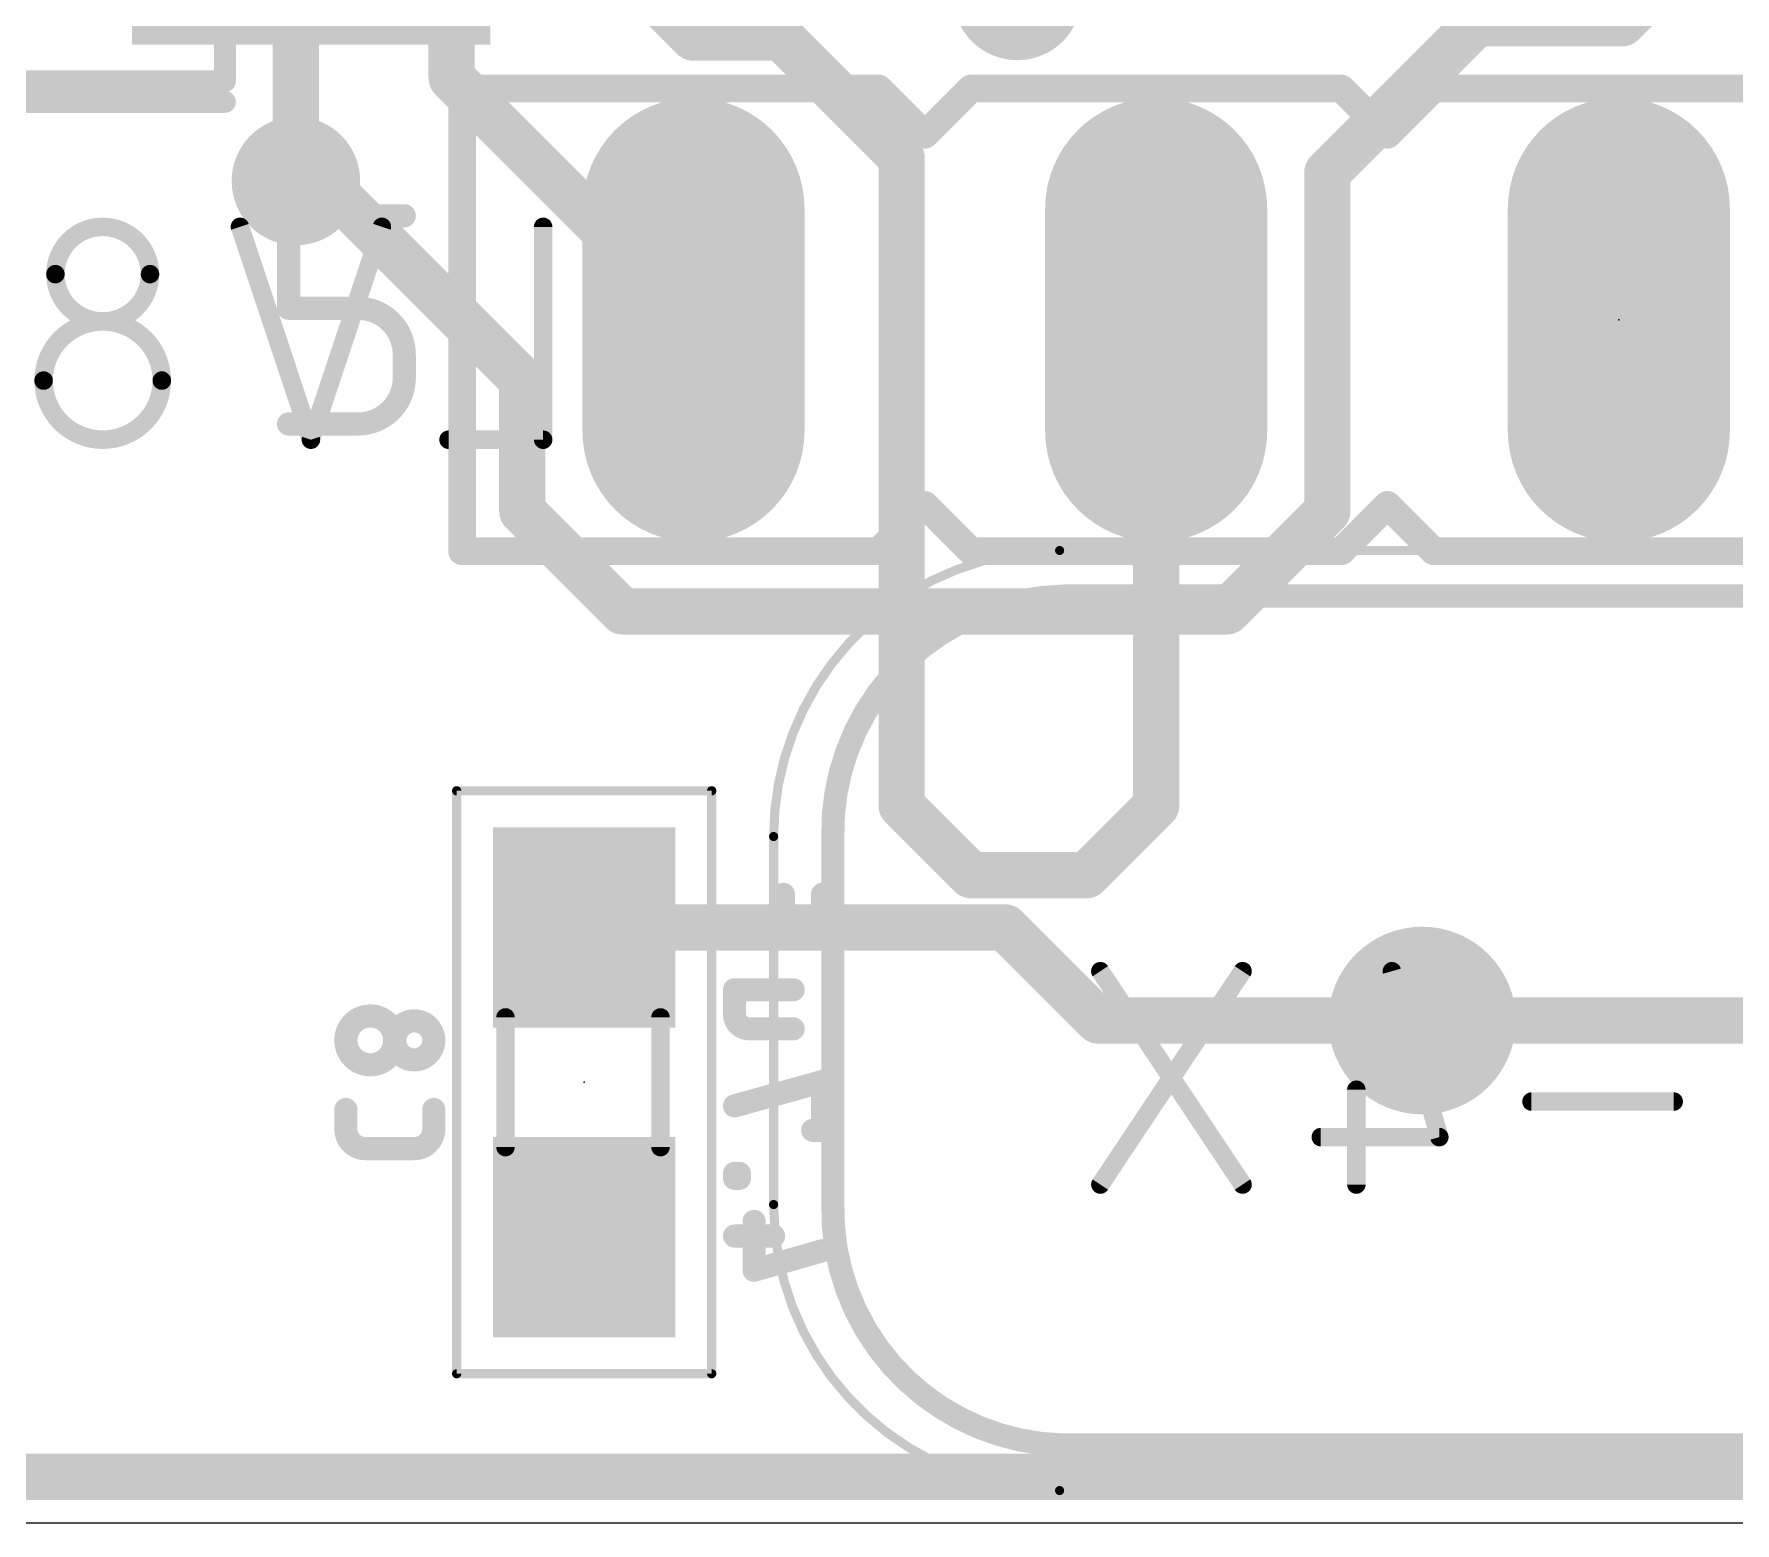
# Model space of a CAD drawing. Extents: x 0 to 1.42, y 0 to 1.2.
# Drawn here: x 0.6675 to 1.0351, y 0 to 0.3218 of the extents above; entities that cross this region are included whole.
import ezdxf

# ---------------------------------------------------------------- set-up
doc = ezdxf.new("R2010")
doc.units = 0
for name, color, linetype in [('1', 12, 'CONTINUOUS'), ('16', 132, 'CONTINUOUS'), ('17', 110, 'CONTINUOUS'), ('18', 110, 'CONTINUOUS'), ('20', 31, 'CONTINUOUS'), ('21', 253, 'CONTINUOUS'), ('22', 253, 'CONTINUOUS'), ('23', 53, 'CONTINUOUS'), ('24', 53, 'CONTINUOUS'), ('26', 253, 'CONTINUOUS'), ('28', 253, 'CONTINUOUS'), ('40', 132, 'CONTINUOUS'), ('51', 253, 'CONTINUOUS'), ('52', 253, 'CONTINUOUS')]:
    doc.layers.add(name, color=color, linetype=linetype)

# ---------------------------------------------------------------- blocks, each defined once
blk = doc.blocks.new('RECT')
blk.add_solid([(-0.5, -0.5), (0.5, -0.5), (-0.5, 0.5), (0.5, 0.5)])
blk = doc.blocks.new('LONGP100')
at = {"const_width": 1}
blk.add_lwpolyline([(-0.5, 0), (0.5, 0)], dxfattribs=at)
at = {"const_width": 0.5}
for points in [[(-0.5, 0.25, 1), (-0.5, -0.25)], [(0.5, -0.25, 1), (0.5, 0.25)]]:
    blk.add_lwpolyline(points, format="xyb", dxfattribs=at)
blk = doc.blocks.new('ROUNDP')
at = {"const_width": 0.5}
blk.add_lwpolyline([(0, -0.25, 1), (0, 0.25, 1), (0, -0.25)], format="xyb", dxfattribs=at)
blk = doc.blocks.new('ROUNDV')
at = {"const_width": 0.5}
blk.add_lwpolyline([(0, -0.25, 1), (0, 0.25, 1), (0, -0.25)], format="xyb", dxfattribs=at)

msp = doc.modelspace()

# ---------------------------------------------------------------- linework, layer by layer
at = {"layer": '1', "const_width": 0.01}
for points in [[(0.757732, 0.440759), (0.757732, 0.312268)], [(0.724079, 0.29), (0.724079, 0.373244)], [(0.81, 0.321), (0.80311, 0.32789)], [(0.829, 0.321), (0.81, 0.321)], [(0.829, 0.321), (0.855, 0.295)], [(0.757732, 0.312268), (0.81, 0.26)], [(0.855, 0.295), (0.855, 0.155)], [(0.91, 0.155), (0.91, 0.26)], [(0.855, 0.155), (0.87, 0.14)], [(0.895, 0.14), (0.91, 0.155)], [(0.87, 0.14), (0.895, 0.14)], [(0.01, 0.01), (1.39, 0.01)]]:
    msp.add_lwpolyline(points, dxfattribs=at)
at = {"layer": '1', "const_width": 0.005}
for points in [[(0.81, 0.3235, 1), (0.81, 0.3185)], [(0.808232, 0.319232, 1), (0.811768, 0.322768)], [(0.830768, 0.322768, 1), (0.827232, 0.319232)], [(0.829, 0.3185, 1), (0.829, 0.3235)], [(0.7595, 0.314035, 1), (0.755965, 0.3105)], [(0.755232, 0.312268, 1), (0.760232, 0.312268)], [(0.8575, 0.295, 1), (0.8525, 0.295)], [(0.853232, 0.293232, 1), (0.856768, 0.296768)], [(0.721579, 0.29, 1), (0.726579, 0.29)], [(0.9125, 0.26, 1), (0.9075, 0.26)], [(0.808232, 0.258232, 1), (0.811768, 0.261768)], [(0.856768, 0.156768, 1), (0.853232, 0.153232)], [(0.911768, 0.153232, 1), (0.908232, 0.156768)], [(0.8525, 0.155, 1), (0.8575, 0.155)], [(0.9075, 0.155, 1), (0.9125, 0.155)], [(0.87, 0.1425, 1), (0.87, 0.1375)], [(0.868232, 0.138232, 1), (0.871768, 0.141768)], [(0.893232, 0.141768, 1), (0.896768, 0.138232)], [(0.895, 0.1375, 1), (0.895, 0.1425)]]:
    msp.add_lwpolyline(points, format="xyb", dxfattribs=at)
at = {"layer": '16', "const_width": 0.01}
for points in [[(1.02589, 0.339276), (1.010724, 0.32411)], [(0.979276, 0.32411), (0.947, 0.291834)], [(1.010724, 0.32411), (0.979276, 0.32411)], [(0.73, 0.29), (0.724079, 0.29)], [(0.773, 0.247), (0.73, 0.29)], [(0.947, 0.291834), (0.947, 0.218674)], [(0.773, 0.218674), (0.773, 0.247)], [(0.794674, 0.197), (0.773, 0.218674)], [(0.947, 0.218674), (0.925326, 0.197)], [(0.925326, 0.197), (0.794674, 0.197)], [(0.877362, 0.128701), (0.786378, 0.128701)], [(0.89748, 0.108583), (0.877362, 0.128701)], [(0.96748, 0.108583), (0.89748, 0.108583)], [(1.053583, 0.108583), (0.96748, 0.108583)], [(0.01, 0.01), (1.39, 0.01)]]:
    msp.add_lwpolyline(points, dxfattribs=at)
at = {"layer": '16', "const_width": 0.005}
for points in [[(0.979276, 0.32661, 1), (0.979276, 0.32161)], [(0.981044, 0.322342, 1), (0.977508, 0.325878)], [(1.008956, 0.325878, 1), (1.012492, 0.322342)], [(1.010724, 0.32161, 1), (1.010724, 0.32661)], [(0.724079, 0.2925, 1), (0.724079, 0.2875)], [(0.731768, 0.291768, 1), (0.728232, 0.288232)], [(0.73, 0.2875, 1), (0.73, 0.2925)], [(0.9495, 0.291834, 1), (0.9445, 0.291834)], [(0.945232, 0.293602, 1), (0.948768, 0.290066)], [(0.7755, 0.247, 1), (0.7705, 0.247)], [(0.771232, 0.245232, 1), (0.774768, 0.248768)], [(0.774768, 0.220442, 1), (0.771232, 0.216906)], [(0.7705, 0.218674, 1), (0.7755, 0.218674)], [(0.9445, 0.218674, 1), (0.9495, 0.218674)], [(0.948768, 0.216906, 1), (0.945232, 0.220442)], [(0.794674, 0.1995, 1), (0.794674, 0.1945)], [(0.792906, 0.195232, 1), (0.796442, 0.198768)], [(0.923558, 0.198768, 1), (0.927094, 0.195232)], [(0.925326, 0.1945, 1), (0.925326, 0.1995)], [(0.786378, 0.131201, 1), (0.786378, 0.126201)], [(0.87913, 0.130469, 1), (0.875594, 0.126933)], [(0.877362, 0.126201, 1), (0.877362, 0.131201)], [(0.89748, 0.111083, 1), (0.89748, 0.106083)], [(0.895713, 0.106815, 1), (0.899248, 0.11035)], [(0.96748, 0.111083, 1), (0.96748, 0.106083)], [(0.96748, 0.106083, 1), (0.96748, 0.111083)]]:
    msp.add_lwpolyline(points, format="xyb", dxfattribs=at)
at = {"layer": '20'}
msp.add_line((0, 0), (1.4, 0), dxfattribs=at)
at = {"layer": '21'}
for points, const_width in [([(0.85, 0.31), (0.76, 0.31)], 0.006), ([(0.76, 0.31), (0.76, 0.21)], 0.006), ([(0.86, 0.3), (0.85, 0.31)], 0.006), ([(0.87, 0.31), (0.86, 0.3)], 0.006), ([(0.95, 0.31), (0.87, 0.31)], 0.006), ([(0.96, 0.3), (0.95, 0.31)], 0.006), ([(0.97, 0.31), (0.96, 0.3)], 0.006), ([(1.05, 0.31), (0.97, 0.31)], 0.006), ([(0.7225, 0.2625), (0.7225, 0.2825)], 0.005), ([(0.7225, 0.2825), (0.7475, 0.2825)], 0.005), ([(0.7375, 0.2625), (0.7225, 0.2625)], 0.005), ([(0.7475, 0.2475), (0.7475, 0.2525)], 0.005), ([(0.7225, 0.2375), (0.7375, 0.2375)], 0.005), ([(0.85, 0.21), (0.86, 0.22)], 0.006), ([(0.86, 0.22), (0.87, 0.21)], 0.006), ([(0.95, 0.21), (0.96, 0.22)], 0.006), ([(0.96, 0.22), (0.97, 0.21)], 0.006), ([(0.76, 0.21), (0.85, 0.21)], 0.006), ([(0.87, 0.21), (0.95, 0.21)], 0.006), ([(0.97, 0.21), (1.05, 0.21)], 0.006)]:
    msp.add_lwpolyline(points, dxfattribs=dict(at, const_width=const_width))
for points, const_width in [([(0.76, 0.3115, 1), (0.76, 0.3085)], 0.003), ([(0.7615, 0.31, 1), (0.7585, 0.31)], 0.003), ([(0.851061, 0.311061, 1), (0.848939, 0.308939)], 0.003), ([(0.85, 0.3085, 1), (0.85, 0.3115)], 0.003), ([(0.87, 0.3115, 1), (0.87, 0.3085)], 0.003), ([(0.871061, 0.308939, 1), (0.868939, 0.311061)], 0.003), ([(0.951061, 0.311061, 1), (0.948939, 0.308939)], 0.003), ([(0.95, 0.3085, 1), (0.95, 0.3115)], 0.003), ([(0.97, 0.3115, 1), (0.97, 0.3085)], 0.003), ([(0.971061, 0.308939, 1), (0.968939, 0.311061)], 0.003), ([(0.858939, 0.301061, 1), (0.861061, 0.298939)], 0.003), ([(0.858939, 0.298939, 1), (0.861061, 0.301061)], 0.003), ([(0.958939, 0.301061, 1), (0.961061, 0.298939)], 0.003), ([(0.958939, 0.298939, 1), (0.961061, 0.301061)], 0.003), ([(0.72375, 0.2825, 1), (0.72125, 0.2825)], 0.0025), ([(0.7225, 0.28375, 1), (0.7225, 0.28125)], 0.0025), ([(0.7475, 0.28125, 1), (0.7475, 0.28375)], 0.0025), ([(0.7225, 0.26375, 1), (0.7225, 0.26125)], 0.0025), ([(0.7475, 0.2525, 0.414214), (0.7375, 0.2625)], 0.005), ([(0.7375, 0.26375, 1), (0.7375, 0.26125)], 0.0025), ([(0.7375, 0.26125, 1), (0.7375, 0.26375)], 0.0025), ([(0.72125, 0.2625, 1), (0.72375, 0.2625)], 0.0025), ([(0.74875, 0.2525, 1), (0.74625, 0.2525)], 0.0025), ([(0.74625, 0.2525, 1), (0.74875, 0.2525)], 0.0025), ([(0.7375, 0.2375, 0.414214), (0.7475, 0.2475)], 0.005), ([(0.74875, 0.2475, 1), (0.74625, 0.2475)], 0.0025), ([(0.74625, 0.2475, 1), (0.74875, 0.2475)], 0.0025), ([(0.7225, 0.23875, 1), (0.7225, 0.23625)], 0.0025), ([(0.7375, 0.23875, 1), (0.7375, 0.23625)], 0.0025), ([(0.7375, 0.23625, 1), (0.7375, 0.23875)], 0.0025), ([(0.861061, 0.221061, 1), (0.858939, 0.218939)], 0.003), ([(0.861061, 0.218939, 1), (0.858939, 0.221061)], 0.003), ([(0.961061, 0.221061, 1), (0.958939, 0.218939)], 0.003), ([(0.961061, 0.218939, 1), (0.958939, 0.221061)], 0.003), ([(0.76, 0.2115, 1), (0.76, 0.2085)], 0.003), ([(0.7585, 0.21, 1), (0.7615, 0.21)], 0.003), ([(0.848939, 0.211061, 1), (0.851061, 0.208939)], 0.003), ([(0.85, 0.2085, 1), (0.85, 0.2115)], 0.003), ([(0.87, 0.2115, 1), (0.87, 0.2085)], 0.003), ([(0.868939, 0.208939, 1), (0.871061, 0.211061)], 0.003), ([(0.948939, 0.211061, 1), (0.951061, 0.208939)], 0.003), ([(0.95, 0.2085, 1), (0.95, 0.2115)], 0.003), ([(0.97, 0.2115, 1), (0.97, 0.2085)], 0.003), ([(0.968939, 0.208939, 1), (0.971061, 0.211061)], 0.003)]:
    msp.add_lwpolyline(points, format="xyb", dxfattribs=dict(at, const_width=const_width))
at = {"layer": '22'}
for points, const_width in [([(0.70874, 0.307102), (0.55126, 0.307102)], 0.004724), ([(1.236969, 0.200315), (0.890118, 0.200315)], 0.005), ([(0.840118, 0.148346), (0.840118, 0.068819)], 0.005), ([(0.890118, 0.01685), (1.236969, 0.01685)], 0.005)]:
    msp.add_lwpolyline(points, dxfattribs=dict(at, const_width=const_width))
for points, const_width in [([(0.70874, 0.305921, 1), (0.70874, 0.308283)], 0.002362), ([(0.890118, 0.200315, 0.414214), (0.840118, 0.148346)], 0.005), ([(0.890118, 0.201565, 1), (0.890118, 0.199065)], 0.0025), ([(0.890142, 0.199065, 1), (0.890094, 0.201565)], 0.0025), ([(0.841368, 0.148346, 1), (0.838868, 0.148346)], 0.0025), ([(0.838868, 0.148322, 1), (0.841368, 0.148371)], 0.0025), ([(0.840118, 0.068819, 0.414214), (0.890118, 0.01685)], 0.005), ([(0.841368, 0.068795, 1), (0.838868, 0.068843)], 0.0025), ([(0.838868, 0.068819, 1), (0.841368, 0.068819)], 0.0025), ([(0.890118, 0.0181, 1), (0.890118, 0.0156)], 0.0025), ([(0.890094, 0.015601, 1), (0.890142, 0.0181)], 0.0025)]:
    msp.add_lwpolyline(points, format="xyb", dxfattribs=dict(at, const_width=const_width))
at = {"layer": '23'}
msp.add_point((1.01, 0.26), dxfattribs=at)
at = {"layer": '24'}
msp.add_point((0.786378, 0.095236), dxfattribs=at)
at = {"layer": '26'}
for points, const_width in [([(0.740156, 0.10957, 1), (0.740156, 0.099015)], 0.005), ([(0.740156, 0.099015, 1), (0.740156, 0.10957)], 0.005), ([(0.740156, 0.11082, 1), (0.740156, 0.10832)], 0.0025), ([(0.740156, 0.10832, 1), (0.740156, 0.11082)], 0.0025), ([(0.749656, 0.108515, 1), (0.749656, 0.10007)], 0.005), ([(0.749656, 0.10007, 1), (0.749656, 0.108515)], 0.005), ([(0.749656, 0.109765, 1), (0.749656, 0.107265)], 0.0025), ([(0.749656, 0.107265, 1), (0.749656, 0.109765)], 0.0025), ([(0.740156, 0.100265, 1), (0.740156, 0.097765)], 0.0025), ([(0.740156, 0.097765, 1), (0.740156, 0.100265)], 0.0025), ([(0.749656, 0.10132, 1), (0.749656, 0.09882)], 0.0025), ([(0.749656, 0.09882, 1), (0.749656, 0.10132)], 0.0025), ([(0.736128, 0.089346, 1), (0.733628, 0.089346)], 0.0025), ([(0.755128, 0.089346, 1), (0.752628, 0.089346)], 0.0025), ([(0.734878, 0.085124, 0.414214), (0.7391, 0.080902)], 0.005), ([(0.736128, 0.085124, 1), (0.733628, 0.085124)], 0.0025), ([(0.733628, 0.085124, 1), (0.736128, 0.085124)], 0.0025), ([(0.749656, 0.080902, 0.414205), (0.753878, 0.085124)], 0.005), ([(0.755128, 0.085124, 1), (0.752628, 0.085124)], 0.0025), ([(0.752628, 0.085124, 1), (0.755128, 0.085124)], 0.0025), ([(0.7391, 0.082152, 1), (0.7391, 0.079652)], 0.0025), ([(0.7391, 0.079652, 1), (0.7391, 0.082152)], 0.0025), ([(0.749656, 0.082152, 1), (0.749656, 0.079652)], 0.0025), ([(0.749656, 0.079652, 1), (0.749656, 0.082152)], 0.0025)]:
    msp.add_lwpolyline(points, format="xyb", dxfattribs=dict(at, const_width=const_width))
at = {"layer": '26', "const_width": 0.005}
for points in [[(0.734878, 0.089346), (0.734878, 0.085124)], [(0.753878, 0.085124), (0.753878, 0.089346)], [(0.7391, 0.080902), (0.749656, 0.080902)]]:
    msp.add_lwpolyline(points, dxfattribs=at)
at = {"layer": '28'}
for points, const_width in [([(0.692544, 0.26988, 1), (0.6721, 0.26988)], 0.004), ([(0.712937, 0.280419, 1), (0.71104, 0.279786)], 0.002), ([(0.743604, 0.279786, 1), (0.741707, 0.280419)], 0.002), ([(0.778511, 0.280102, 1), (0.776511, 0.280102)], 0.002), ([(0.6721, 0.26988, 1), (0.692544, 0.26988)], 0.004), ([(0.6731, 0.26988, 1), (0.6711, 0.26988)], 0.002), ([(0.6711, 0.26988, 1), (0.6731, 0.26988)], 0.002), ([(0.693544, 0.26988, 1), (0.691544, 0.26988)], 0.002), ([(0.691544, 0.26988, 1), (0.693544, 0.26988)], 0.002), ([(0.6951, 0.24688, 1), (0.669544, 0.24688)], 0.004), ([(0.669544, 0.24688, 1), (0.6951, 0.24688)], 0.004), ([(0.670544, 0.24688, 1), (0.668544, 0.24688)], 0.002), ([(0.668544, 0.24688, 1), (0.670544, 0.24688)], 0.002), ([(0.6961, 0.24688, 1), (0.6941, 0.24688)], 0.002), ([(0.6941, 0.24688, 1), (0.6961, 0.24688)], 0.002), ([(0.726373, 0.234419, 1), (0.728271, 0.233786)], 0.002), ([(0.726373, 0.233786, 1), (0.728271, 0.234419)], 0.002), ([(0.757066, 0.235102, 1), (0.757066, 0.233102)], 0.002), ([(0.777511, 0.233102, 1), (0.777511, 0.235102)], 0.002), ([(0.776511, 0.234102, 1), (0.778511, 0.234102)], 0.002), ([(0.830683, 0.135857, 1), (0.828183, 0.135857)], 0.0025), ([(0.839128, 0.135857, 1), (0.836628, 0.135857)], 0.0025), ([(0.818878, 0.128662, 1), (0.818878, 0.126162)], 0.0025), ([(0.837878, 0.126162, 1), (0.837878, 0.128662)], 0.0025), ([(0.828183, 0.127412, 1), (0.830683, 0.127412)], 0.0025), ([(0.836628, 0.127412, 1), (0.839128, 0.127412)], 0.0025), ([(0.820128, 0.115235, 1), (0.817628, 0.115235)], 0.0025), ([(0.818878, 0.116485, 1), (0.818878, 0.113985)], 0.0025), ([(0.831545, 0.113985, 1), (0.831545, 0.116485)], 0.0025), ([(0.898772, 0.119792, 1), (0.897108, 0.118683)], 0.002), ([(0.929503, 0.118683, 1), (0.927839, 0.119792)], 0.002), ([(0.961915, 0.119512, 1), (0.959992, 0.118963)], 0.002), ([(0.818878, 0.109958, 0.414214), (0.822045, 0.106791)], 0.005), ([(0.820128, 0.109958, 1), (0.817628, 0.109958)], 0.0025), ([(0.817628, 0.109958, 1), (0.820128, 0.109958)], 0.0025), ([(0.822045, 0.108041, 1), (0.822045, 0.105541)], 0.0025), ([(0.822045, 0.105541, 1), (0.822045, 0.108041)], 0.0025), ([(0.831545, 0.105541, 1), (0.831545, 0.108041)], 0.0025), ([(0.839128, 0.095411, 1), (0.836628, 0.095411)], 0.0025), ([(0.838213, 0.094207, 1), (0.837543, 0.096615)], 0.0025), ([(0.954271, 0.093628, 1), (0.952271, 0.093628)], 0.002), ([(0.818543, 0.091338, 1), (0.819213, 0.088929)], 0.0025), ([(0.991119, 0.092067, 1), (0.991119, 0.090067)], 0.002), ([(1.02185, 0.090067, 1), (1.02185, 0.092067)], 0.002), ([(0.835767, 0.086106, 1), (0.835767, 0.083606)], 0.0025), ([(0.836628, 0.084856, 1), (0.839128, 0.084856)], 0.0025), ([(0.837878, 0.083606, 1), (0.837878, 0.086106)], 0.0025), ([(0.945588, 0.084385, 1), (0.945588, 0.082385)], 0.002), ([(0.970235, 0.08311, 1), (0.972158, 0.083659)], 0.002), ([(0.971197, 0.082385, 1), (0.971197, 0.084385)], 0.002), ([(0.818878, 0.076791, 1), (0.818878, 0.074291)], 0.0025), ([(0.820128, 0.075541, 1), (0.817628, 0.075541)], 0.0025), ([(0.821183, 0.075541, 1), (0.818683, 0.075541)], 0.0025), ([(0.819933, 0.074291, 1), (0.819933, 0.076791)], 0.0025), ([(0.818878, 0.075736, 1), (0.818878, 0.073236)], 0.0025), ([(0.817628, 0.074486, 1), (0.820128, 0.074486)], 0.0025), ([(0.818683, 0.074486, 1), (0.821183, 0.074486)], 0.0025), ([(0.819933, 0.073236, 1), (0.819933, 0.075736)], 0.0025), ([(0.897108, 0.073696, 1), (0.898772, 0.072586)], 0.002), ([(0.927839, 0.072586, 1), (0.929503, 0.073696)], 0.002), ([(0.952271, 0.073141, 1), (0.954271, 0.073141)], 0.002), ([(0.82435, 0.065171, 1), (0.82185, 0.065171)], 0.0025), ([(0.818878, 0.063255, 1), (0.818878, 0.060755)], 0.0025), ([(0.827322, 0.060755, 1), (0.827322, 0.063255)], 0.0025), ([(0.838221, 0.057636, 1), (0.837535, 0.06004)], 0.0025), ([(0.822757, 0.055818, 1), (0.823444, 0.053414)], 0.0025), ([(0.82185, 0.054616, 1), (0.82435, 0.054616)], 0.0025)]:
    msp.add_lwpolyline(points, format="xyb", dxfattribs=dict(at, const_width=const_width))
for points, const_width in [([(0.727322, 0.234102), (0.711989, 0.280102)], 0.004), ([(0.742655, 0.280102), (0.727322, 0.234102)], 0.004), ([(0.777511, 0.280102), (0.777511, 0.234102)], 0.004), ([(0.777511, 0.234102), (0.757066, 0.234102)], 0.004), ([(0.829433, 0.127412), (0.829433, 0.135857)], 0.005), ([(0.837878, 0.127412), (0.837878, 0.135857)], 0.005), ([(0.818878, 0.127412), (0.837878, 0.127412)], 0.005), ([(0.818878, 0.109958), (0.818878, 0.115235)], 0.005), ([(0.818878, 0.115235), (0.831545, 0.115235)], 0.005), ([(0.928671, 0.073141), (0.89794, 0.119237)], 0.004), ([(0.928671, 0.119237), (0.89794, 0.073141)], 0.004), ([(0.960953, 0.119237), (0.971197, 0.083385)], 0.004), ([(0.831545, 0.106791), (0.822045, 0.106791)], 0.005), ([(0.837878, 0.095411), (0.818878, 0.090133)], 0.005), ([(0.837878, 0.084856), (0.837878, 0.095411)], 0.005), ([(0.953271, 0.093628), (0.953271, 0.073141)], 0.004), ([(1.02185, 0.091067), (0.991119, 0.091067)], 0.004), ([(0.835767, 0.084856), (0.837878, 0.084856)], 0.005), ([(0.971197, 0.083385), (0.945588, 0.083385)], 0.004), ([(0.819933, 0.075541), (0.818878, 0.075541)], 0.005), ([(0.818878, 0.075541), (0.818878, 0.074486)], 0.005), ([(0.819933, 0.074486), (0.819933, 0.075541)], 0.005), ([(0.818878, 0.074486), (0.819933, 0.074486)], 0.005), ([(0.8231, 0.054616), (0.8231, 0.065171)], 0.005), ([(0.827322, 0.062005), (0.818878, 0.062005)], 0.005), ([(0.837878, 0.058838), (0.8231, 0.054616)], 0.005)]:
    msp.add_lwpolyline(points, dxfattribs=dict(at, const_width=const_width))
at = {"layer": '40'}
for points, const_width in [([(0.889134, 0.210157, 0.414214), (0.827323, 0.148346)], 0.001969), ([(0.889134, 0.21065, 1), (0.889134, 0.209665)], 0.000984), ([(0.889134, 0.209665, 1), (0.889134, 0.21065)], 0.000984), ([(0.759319, 0.158228, 1), (0.758319, 0.158228)], 0.001), ([(0.758819, 0.158728, 1), (0.758819, 0.157728)], 0.001), ([(0.814437, 0.158228, 1), (0.813437, 0.158228)], 0.001), ([(0.813937, 0.157728, 1), (0.813937, 0.158728)], 0.001), ([(0.827815, 0.148346, 1), (0.826831, 0.148346)], 0.000984), ([(0.826831, 0.148346, 1), (0.827815, 0.148346)], 0.000984), ([(0.827323, 0.068819, 0.414214), (0.889134, 0.007008)], 0.001969), ([(0.827815, 0.068819, 1), (0.826831, 0.068819)], 0.000984), ([(0.826831, 0.068819, 1), (0.827815, 0.068819)], 0.000984), ([(0.758819, 0.032744, 1), (0.758819, 0.031744)], 0.001), ([(0.813937, 0.031744, 1), (0.813937, 0.032744)], 0.001), ([(0.758319, 0.032244, 1), (0.759319, 0.032244)], 0.001), ([(0.813437, 0.032244, 1), (0.814437, 0.032244)], 0.001), ([(0.889134, 0.0075, 1), (0.889134, 0.006516)], 0.000984), ([(0.889134, 0.006516, 1), (0.889134, 0.0075)], 0.000984)]:
    msp.add_lwpolyline(points, format="xyb", dxfattribs=dict(at, const_width=const_width))
for points, const_width in [([(1.237953, 0.210157), (0.889134, 0.210157)], 0.001969), ([(0.758819, 0.158228), (0.758819, 0.032244)], 0.002), ([(0.813937, 0.158228), (0.758819, 0.158228)], 0.002), ([(0.813937, 0.032244), (0.813937, 0.158228)], 0.002), ([(0.827323, 0.148346), (0.827323, 0.068819)], 0.001969), ([(0.758819, 0.032244), (0.813937, 0.032244)], 0.002), ([(0.889134, 0.007008), (1.237953, 0.007008)], 0.001969)]:
    msp.add_lwpolyline(points, dxfattribs=dict(at, const_width=const_width))
at = {"layer": '51', "const_width": 0.006}
for points in [[(0.82, 0.29), (0.8, 0.29)], [(0.8, 0.29), (0.8, 0.28)], [(0.82, 0.28), (0.82, 0.29)], [(0.92, 0.29), (0.9, 0.29)], [(0.9, 0.29), (0.9, 0.28)], [(0.92, 0.28), (0.92, 0.29)], [(1.02, 0.29), (1, 0.29)], [(1, 0.29), (1, 0.28)], [(1.02, 0.28), (1.02, 0.29)], [(0.8, 0.28), (0.79, 0.28)], [(0.79, 0.28), (0.79, 0.24)], [(0.83, 0.28), (0.82, 0.28)], [(0.83, 0.24), (0.83, 0.28)], [(0.9, 0.28), (0.89, 0.28)], [(0.89, 0.28), (0.89, 0.24)], [(0.93, 0.28), (0.92, 0.28)], [(0.93, 0.24), (0.93, 0.28)], [(1, 0.28), (0.99, 0.28)], [(0.99, 0.28), (0.99, 0.24)], [(1.03, 0.28), (1.02, 0.28)], [(1.03, 0.24), (1.03, 0.28)], [(0.79, 0.24), (0.8, 0.24)], [(0.8, 0.24), (0.8, 0.23)], [(0.82, 0.23), (0.82, 0.24)], [(0.82, 0.24), (0.83, 0.24)], [(0.89, 0.24), (0.9, 0.24)], [(0.9, 0.24), (0.9, 0.23)], [(0.92, 0.23), (0.92, 0.24)], [(0.92, 0.24), (0.93, 0.24)], [(0.99, 0.24), (1, 0.24)], [(1, 0.24), (1, 0.23)], [(1.02, 0.23), (1.02, 0.24)], [(1.02, 0.24), (1.03, 0.24)], [(0.8, 0.23), (0.82, 0.23)], [(0.9, 0.23), (0.92, 0.23)], [(1, 0.23), (1.02, 0.23)]]:
    msp.add_lwpolyline(points, dxfattribs=at)
at = {"layer": '51', "const_width": 0.003}
for points in [[(0.8, 0.2915, 1), (0.8, 0.2885)], [(0.8015, 0.29, 1), (0.7985, 0.29)], [(0.8215, 0.29, 1), (0.8185, 0.29)], [(0.82, 0.2885, 1), (0.82, 0.2915)], [(0.9, 0.2915, 1), (0.9, 0.2885)], [(0.9015, 0.29, 1), (0.8985, 0.29)], [(0.9215, 0.29, 1), (0.9185, 0.29)], [(0.92, 0.2885, 1), (0.92, 0.2915)], [(1, 0.2915, 1), (1, 0.2885)], [(1.0015, 0.29, 1), (0.9985, 0.29)], [(1.0215, 0.29, 1), (1.0185, 0.29)], [(1.02, 0.2885, 1), (1.02, 0.2915)], [(0.79, 0.2815, 1), (0.79, 0.2785)], [(0.7915, 0.28, 1), (0.7885, 0.28)], [(0.7985, 0.28, 1), (0.8015, 0.28)], [(0.8, 0.2785, 1), (0.8, 0.2815)], [(0.82, 0.2815, 1), (0.82, 0.2785)], [(0.8185, 0.28, 1), (0.8215, 0.28)], [(0.8315, 0.28, 1), (0.8285, 0.28)], [(0.83, 0.2785, 1), (0.83, 0.2815)], [(0.89, 0.2815, 1), (0.89, 0.2785)], [(0.8915, 0.28, 1), (0.8885, 0.28)], [(0.8985, 0.28, 1), (0.9015, 0.28)], [(0.9, 0.2785, 1), (0.9, 0.2815)], [(0.92, 0.2815, 1), (0.92, 0.2785)], [(0.9185, 0.28, 1), (0.9215, 0.28)], [(0.9315, 0.28, 1), (0.9285, 0.28)], [(0.93, 0.2785, 1), (0.93, 0.2815)], [(0.99, 0.2815, 1), (0.99, 0.2785)], [(0.9915, 0.28, 1), (0.9885, 0.28)], [(0.9985, 0.28, 1), (1.0015, 0.28)], [(1, 0.2785, 1), (1, 0.2815)], [(1.02, 0.2815, 1), (1.02, 0.2785)], [(1.0185, 0.28, 1), (1.0215, 0.28)], [(1.0315, 0.28, 1), (1.0285, 0.28)], [(1.03, 0.2785, 1), (1.03, 0.2815)], [(0.79, 0.2415, 1), (0.79, 0.2385)], [(0.8015, 0.24, 1), (0.7985, 0.24)], [(0.8, 0.2385, 1), (0.8, 0.2415)], [(0.8215, 0.24, 1), (0.8185, 0.24)], [(0.82, 0.2415, 1), (0.82, 0.2385)], [(0.83, 0.2385, 1), (0.83, 0.2415)], [(0.89, 0.2415, 1), (0.89, 0.2385)], [(0.9015, 0.24, 1), (0.8985, 0.24)], [(0.9, 0.2385, 1), (0.9, 0.2415)], [(0.9215, 0.24, 1), (0.9185, 0.24)], [(0.92, 0.2415, 1), (0.92, 0.2385)], [(0.93, 0.2385, 1), (0.93, 0.2415)], [(0.99, 0.2415, 1), (0.99, 0.2385)], [(1.0015, 0.24, 1), (0.9985, 0.24)], [(1, 0.2385, 1), (1, 0.2415)], [(1.0215, 0.24, 1), (1.0185, 0.24)], [(1.02, 0.2415, 1), (1.02, 0.2385)], [(1.03, 0.2385, 1), (1.03, 0.2415)], [(0.7885, 0.24, 1), (0.7915, 0.24)], [(0.8285, 0.24, 1), (0.8315, 0.24)], [(0.8885, 0.24, 1), (0.8915, 0.24)], [(0.9285, 0.24, 1), (0.9315, 0.24)], [(0.9885, 0.24, 1), (0.9915, 0.24)], [(1.0285, 0.24, 1), (1.0315, 0.24)], [(0.8, 0.2315, 1), (0.8, 0.2285)], [(0.82, 0.2285, 1), (0.82, 0.2315)], [(0.9, 0.2315, 1), (0.9, 0.2285)], [(0.92, 0.2285, 1), (0.92, 0.2315)], [(1, 0.2315, 1), (1, 0.2285)], [(1.02, 0.2285, 1), (1.02, 0.2315)], [(0.7985, 0.23, 1), (0.8015, 0.23)], [(0.8185, 0.23, 1), (0.8215, 0.23)], [(0.8985, 0.23, 1), (0.9015, 0.23)], [(0.9185, 0.23, 1), (0.9215, 0.23)], [(0.9985, 0.23, 1), (1.0015, 0.23)], [(1.0185, 0.23, 1), (1.0215, 0.23)]]:
    msp.add_lwpolyline(points, format="xyb", dxfattribs=at)
at = {"layer": '52'}
for points, const_width in [([(0.70874, 0.311575), (0.70874, 0.508425)], 0.004724), ([(0.55126, 0.311575), (0.70874, 0.311575)], 0.004724), ([(1.236969, 0.200315), (0.890118, 0.200315)], 0.005), ([(0.840118, 0.148346), (0.840118, 0.068819)], 0.005), ([(0.76937, 0.109252), (0.76937, 0.08122)], 0.004), ([(0.802874, 0.109252), (0.802874, 0.08122)], 0.004), ([(0.890118, 0.01685), (1.236969, 0.01685)], 0.005)]:
    msp.add_lwpolyline(points, dxfattribs=dict(at, const_width=const_width))
for points, const_width in [([(0.707559, 0.311575, 1), (0.709921, 0.311575)], 0.002362), ([(0.70874, 0.310394, 1), (0.70874, 0.312756)], 0.002362), ([(0.890118, 0.200315, 0.414214), (0.840118, 0.148346)], 0.005), ([(0.890118, 0.201565, 1), (0.890118, 0.199065)], 0.0025), ([(0.890142, 0.199065, 1), (0.890094, 0.201565)], 0.0025), ([(0.841368, 0.148346, 1), (0.838868, 0.148346)], 0.0025), ([(0.838868, 0.148322, 1), (0.841368, 0.148371)], 0.0025), ([(0.77037, 0.109252, 1), (0.76837, 0.109252)], 0.002), ([(0.803874, 0.109252, 1), (0.801874, 0.109252)], 0.002), ([(0.76837, 0.08122, 1), (0.77037, 0.08122)], 0.002), ([(0.801874, 0.08122, 1), (0.803874, 0.08122)], 0.002), ([(0.840118, 0.068819, 0.414214), (0.890118, 0.01685)], 0.005), ([(0.841368, 0.068795, 1), (0.838868, 0.068843)], 0.0025), ([(0.838868, 0.068819, 1), (0.841368, 0.068819)], 0.0025), ([(0.890118, 0.0181, 1), (0.890118, 0.0156)], 0.0025), ([(0.890094, 0.015601, 1), (0.890142, 0.0181)], 0.0025)]:
    msp.add_lwpolyline(points, format="xyb", dxfattribs=dict(at, const_width=const_width))

# ---------------------------------------------------------------- block references
at = {"layer": '16'}
for p, xscale, yscale, rotation in [((0.727378, 0.33126), 0.0775, 0.023587, 180), ((0.786378, 0.128701), 0.043307, 0.03937, 270), ((0.786378, 0.061772), 0.043307, 0.03937, 270)]:
    msp.add_blockref('RECT', p, dxfattribs=dict(at, xscale=xscale, yscale=yscale, rotation=rotation))
at = {"layer": '17', "xscale": 0.048, "yscale": 0.048, "rotation": 270}
for name, p in [('LONGP100', (0.81, 0.26)), ('LONGP100', (0.81, 0.26)), ('LONGP100', (0.91, 0.26)), ('LONGP100', (0.91, 0.26)), ('LONGP100', (1.01, 0.26)), ('LONGP100', (1.01, 0.26)), ('ROUNDP', (0.81, 0.26)), ('ROUNDP', (0.91, 0.26)), ('ROUNDP', (1.01, 0.26))]:
    msp.add_blockref(name, p, dxfattribs=at)
at = {"layer": '17'}
for xscale, yscale in [(0.040551, 0.040551), (0.040551, 0.040551), (0.038803, 0.038803)]:
    msp.add_blockref('ROUNDP', (0.96748, 0.108583), dxfattribs=dict(at, xscale=xscale, yscale=yscale))
at = {"layer": '18', "xscale": 0.02778, "yscale": 0.02778}
for p in [(0.88, 0.33), (0.88, 0.33), (0.724079, 0.29), (0.724079, 0.29)]:
    msp.add_blockref('ROUNDV', p, dxfattribs=at)
at = {"layer": '51', "xscale": 0.01, "yscale": 0.02, "rotation": 180}
for p in [(0.81, 0.28), (0.91, 0.28), (1.01, 0.28), (0.81, 0.24), (0.91, 0.24), (1.01, 0.24)]:
    msp.add_blockref('RECT', p, dxfattribs=at)
at = {"layer": '52', "xscale": 0.019689, "yscale": 0.037402, "rotation": 270}
for p in [(0.786177, 0.118392), (0.786177, 0.072392)]:
    msp.add_blockref('RECT', p, dxfattribs=at)

doc.saveas('drawing.dxf')
